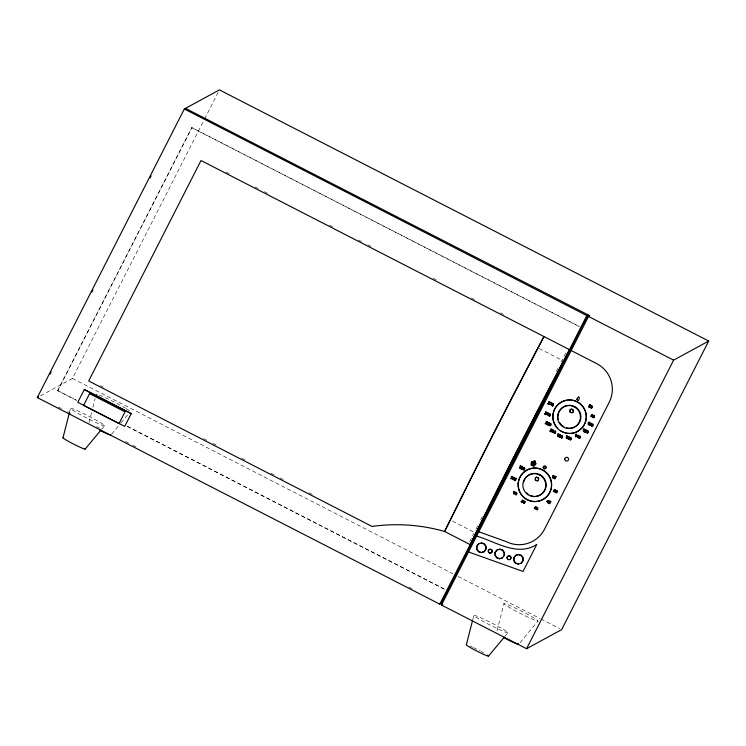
<?xml version="1.0" encoding="UTF-8"?>
<svg xmlns="http://www.w3.org/2000/svg" width="746" height="746" viewBox="0 0 746 746"><rect width="100%" height="100%" fill="white"/><g stroke="black" fill="none" stroke-linecap="round" stroke-linejoin="round"><path stroke-width="0.56" stroke-dasharray="3.73 2.8" d="M69.406 412.641L70.516 408.276M89.016 422.628L91.786 411.717M92.896 407.353L95.115 398.634M472.75 619.684L473.859 615.319M497.032 630.836L503.97 603.57M76.372 400.294L57.712 390.717L191.871 127.613L579.521 326.608M57.712 390.717L191.871 127.613M40.573 395.781L72.39 378.446L204.087 119.985M204.609 118.94L218.364 91.954M469.635 541.559L473.859 533.269M475.976 529.119L478.615 523.934M480.732 519.785L482.317 516.68M556.283 371.517L557.868 368.403M561.039 362.183L566.848 350.779M101.68 429.202L104.552 425.752A19.154 1.268 27 0 0 80.195 412.006A19.154 1.268 27 0 0 77.854 413.284A19.154 1.268 27 0 0 104.552 425.752M111.583 434.209L120.209 423.84M120.927 422.973L128.107 414.338M505.014 636.245L507.895 632.794A19.154 1.268 27 0 0 483.529 619.049A19.154 1.268 27 0 0 481.198 620.327A19.154 1.268 27 0 0 507.895 632.794M520.037 642.651L538.006 621.045A19.154 1.268 27 0 0 513.649 607.3A19.154 1.268 27 0 0 511.308 608.577A19.154 1.268 27 0 0 538.006 621.045M191.741 127.687L579.39 326.683M226.103 172.037L229.209 173.631M255.085 186.91L258.191 188.505M264.401 191.694L267.506 193.289M329.601 225.161L332.707 226.756M358.584 240.044L361.689 241.629M367.899 244.819L371.004 246.413M433.1 278.295L436.205 279.89M471.397 297.952L474.503 299.547M500.37 312.826L503.475 314.42M539.144 348.494L562.624 360.551M452.486 521.1L474.95 532.635M100.309 385.598L103.414 387.183M203.723 438.676L206.829 440.271M213.03 443.46L216.135 445.054M241.984 458.324L245.089 459.918M270.947 473.188L274.043 474.782M280.254 477.962L283.349 479.557M309.208 492.826L312.313 494.421M72.39 378.446L452.822 573.73M458.007 576.397L539.899 618.434M540.934 618.966L559.593 628.542M57.852 390.643L76.512 400.229M127.296 426.292L445.502 589.638M127.165 426.367L447.441 590.776M58.272 406.971L61.386 408.566M67.597 411.764L70.711 413.359M96.616 426.656L99.731 428.251M125.636 441.548L128.75 443.152M132.891 445.278L136.005 446.873M408.855 587.074L411.96 588.669M96.458 394.755A19.154 1.268 27 0 1 97.157 394.382M99.181 395.072A19.154 1.268 27 0 1 125.487 408.211M126.233 408.668A19.154 1.268 27 0 1 130.037 411.251M470.222 646.092A12.449 0.821 27 0 1 472.656 647.192M473.542 647.612A12.449 0.821 27 0 1 480.219 650.96M481.142 651.454A12.449 0.821 27 0 1 483.716 652.871"/><path stroke-width="1.12" d="M504.072 555.565L504.11 552.609L502.394 550.194L499.596 549.242M63.028 437.725L69.136 413.732M472.47 620.775L466.362 644.768A12.449 0.821 27 0 0 479.445 652.377A12.449 0.821 27 0 0 487.446 655.119M535.563 477.729L535.367 479.967L537.437 480.853M538.314 480.321L538.64 478.009L536.439 477.198M570.261 409.629L570.065 411.876L570.96 412.65M573.012 412.221L573.338 409.908L571.138 409.097M475.967 533.157L482.354 520.158A319.558 14.463 -62.8 0 1 556.609 374.427L563.65 361.073M439.786 604.167L586.822 315.605L587.969 314.971L447.572 590.701L440.933 603.542L439.786 604.167L37.3 397.562L184.337 108.991L185.484 108.366L589.806 315.772L588.519 316.472L441.492 605.043L526.583 648.722L561.663 629.605L708.7 341.034L219.417 89.884L185.614 108.301M50.085 374.1L51.138 372.021M91.87 292.096L92.924 290.026M150.039 177.921L151.102 175.842M131.268 413.657L124.722 426.404L77.78 402.299L84.317 389.552L131.268 413.657L84.317 389.552M526.583 648.722L673.61 360.15L708.7 341.034M478.736 543.787L476.974 546.156L476.946 549.112L478.652 551.527L480.517 552.161M497.05 549.97L495.297 552.338L495.26 555.294L496.976 557.71L499.773 558.661L502.59 557.784M521.072 563.258L522.825 560.889L522.862 557.933L521.146 555.518L518.349 554.567L515.533 555.444L513.78 557.812L513.742 560.768L515.458 563.183L518.256 564.135L521.342 563.118L523.095 560.75L523.133 557.784L521.417 555.378L518.619 554.427L515.803 555.304L514.05 557.672L514.013 560.628L515.728 563.043L518.526 563.995M85.156 449.083L100.962 430.069M488.49 656.116L504.296 637.112M571.268 409.022L570.121 409.703L569.925 411.941L572.135 412.752M571.995 412.827L573.142 412.146M536.57 477.123L535.423 477.804L535.236 480.042L537.297 480.928L538.444 480.247M37.3 397.562L38.447 396.937M569.468 349.65L201.019 160.521L88.69 380.982L372.04 526.443A175.459 174.89 61.4 0 1 444.616 531.478L470.148 544.58A323.391 14.64 -62.8 0 1 569.468 349.65L570.755 348.951M470.148 544.58L471.425 543.881M441.492 605.043L442.77 604.344L440.7 603.281M481.45 552.478L484.266 551.602L486.028 549.233L486.056 546.277L484.35 543.862L481.552 542.911L478.466 543.937L476.703 546.305L476.675 549.261L478.382 551.676L481.179 552.627L483.995 551.751L485.758 549.382L485.786 546.426L484.079 544.011L481.282 543.06M478.811 531.795L506.049 541.531A28.721 28.628 61.4 0 0 544.589 529.101L609.212 402.271A28.721 28.628 61.4 0 0 596.697 363.628L571.175 350.527M476.619 536.085C495.642 541.531 517.314 557.15 536.794 544.403L523.021 571.445L468.535 551.956M184.337 108.991L586.822 315.605M588.519 316.472L673.61 360.15M572.303 409.218L573.469 411.13M537.605 477.309L538.771 479.23M523.729 481.785A11.488 11.451 61.4 0 1 536.523 473.533A11.488 11.451 61.4 0 1 546.221 485.329A11.488 11.451 61.4 0 1 535.675 496.323M533.688 496.295A11.488 11.451 61.4 0 1 529.846 495.223M528.121 494.206A11.488 11.451 61.4 0 1 526.601 492.901M558.008 416.65A11.488 11.451 61.4 0 1 570.559 405.348A11.488 11.451 61.4 0 1 580.742 418.888A11.488 11.451 61.4 0 1 566.419 427.831M563.659 426.656A11.488 11.451 61.4 0 1 559.5 422.413M558.372 419.625A11.488 11.451 61.4 0 1 558.045 417.648M557.775 428.39A16.757 16.701 61.4 0 1 564.405 400.761A16.757 16.701 61.4 0 1 586.225 419.019A16.757 16.701 61.4 0 1 560.274 430.489M85.007 448.766A12.449 0.821 27 0 1 73.211 443.879A12.449 0.821 27 0 1 63.634 437.79M110.716 434.759A12.449 0.821 27 0 1 99.889 430.367M517.556 643.378A12.449 0.821 27 0 1 515.784 643.49A12.449 0.821 27 0 1 503.83 637.69M495.027 552.488L494.99 555.444L496.705 557.859L499.503 558.81L502.319 557.933L504.343 555.416L504.38 552.46L502.664 550.044L499.867 549.093L496.78 550.119L495.027 552.488M548.897 415.559C550.613 417.536 550.436 411.382 548.897 415.559M549.56 425.145C551.275 427.122 551.098 420.968 549.56 425.145M552.096 405.414C553.812 407.381 553.653 401.273 552.096 405.414M552.273 431.738C553.998 433.715 553.821 427.561 552.273 431.738M554.175 432.708C555.901 434.694 555.723 428.54 554.175 432.708M561.141 437.445C562.857 439.422 562.68 433.267 561.141 437.445M569.767 439.329C571.492 441.306 571.315 435.151 569.767 439.329M578.877 437.771C580.602 439.748 580.425 433.594 578.877 437.771M586.785 432.466C588.501 434.442 588.324 428.288 586.785 432.466M589.713 424.726C591.438 426.703 591.233 420.585 589.713 424.726M590.776 407.549C592.492 409.526 592.315 403.372 590.776 407.549M591.615 425.696C593.331 427.663 593.173 421.555 591.615 425.696M593.061 417.079C594.786 419.056 594.581 412.948 593.061 417.079M559.64 435.571C560.694 437.576 561.048 433.519 559.64 435.571M592.548 416.109C588.697 418.59 593.667 411.475 592.548 416.109M569.329 438.2C567.725 441.604 566.708 435.366 569.571 436.848C570.121 437.902 567.1 436.27 569.329 438.2M513.649 492.071L514.078 493.022L513.518 494.029L515.327 492.407L514.47 491.39L513.649 492.071M535.926 508.054L535.096 509.108L534.248 508.455L536.057 506.469L535.488 507.476L535.926 508.054M559.304 435.524L560.451 436.382A1.688 1.679 61.4 0 1 560.087 436.858C558.959 436.624 558.269 436.494 559.836 437.315C562.298 436.876 560.33 432.997 559.304 435.524M521.174 501.629C522.237 505.023 524.979 498.776 521.939 500.296L522.918 500.547L522.088 501.284L522.508 501.955L521.174 501.629M553.392 491.12C554.455 494.514 557.197 488.257 554.157 489.786L555.145 490.038L554.306 490.775L554.735 491.437L553.392 491.12M590.011 406.402C589.275 407.726 587.316 406.076 589.778 407.381A0.97 0.97 0 0 0 590.17 407.064C591.196 405.936 588.687 405.637 589.834 405.05L590.953 405.264L589.741 404.64L588.864 405.777L590.011 406.402M568.984 438.219C568.014 440.494 567.566 436.466 568.984 438.219M512.288 478.727C514.423 482.671 514.852 473.757 512.288 478.727M514.982 493.945C517.118 497.899 517.547 488.984 514.982 493.945M522.927 469.187C525.063 473.141 525.492 464.226 522.927 469.187M523.142 502.496C525.277 506.45 525.706 497.526 523.142 502.496M536.16 508.931C538.286 512.875 538.724 503.96 536.16 508.931M555.369 491.978C557.495 495.931 557.933 487.017 555.369 491.978M576.845 399.157C579.288 404.63 580.686 391.79 576.845 399.157M514.022 477.916C513.192 481.487 512.148 477.048 514.022 477.916M516.717 493.143C515.887 496.696 514.824 492.285 516.717 493.143M523.3 467.425L521.678 468.749L522.321 469.635C517.892 469.057 525.259 467.061 521.538 467.164L522.461 466.614L523.3 467.425M524.662 468.385C523.888 471.892 522.806 467.5 524.662 468.385M524.876 501.685C524.046 505.256 523.002 500.827 524.876 501.685M557.094 491.176C556.264 494.738 555.22 490.308 557.094 491.176M514.097 479.65C514.6 482.252 516.605 479.613 515.654 478.671L516.689 478.652L515.523 478.055L514.535 479.258L515.299 480.247L514.097 479.65M548.487 502.627C549 505.228 550.996 502.59 550.044 501.648L551.089 501.629L549.923 501.032L548.925 502.235L549.69 503.224L548.487 502.627M553.746 477.804C554.25 480.396 556.264 477.757 555.304 476.815L556.348 476.806L555.183 476.209L554.185 477.412L554.949 478.4L553.746 477.804M591.112 416.026C591.914 418.189 592.725 414.422 591.112 416.026M532.224 461.877L531.861 464.739L533.586 465.616L535.572 463.275L536.188 463.648L533.838 466.39L531.031 464.945L531.45 461.737L532.224 461.877M535.05 461.746L534.807 463.648L533.94 463.928L535.05 461.746M548.608 415.308C550.268 419.196 551.415 410.347 548.608 415.308M551.816 405.162C553.467 409.05 554.623 400.201 551.816 405.162M549.27 424.894C550.93 428.782 552.077 419.933 549.27 424.894M551.993 431.486C553.644 435.375 554.8 426.525 551.993 431.486M553.886 432.466C555.546 436.354 556.702 427.505 553.886 432.466M560.852 437.193C562.512 441.082 563.668 432.232 560.852 437.193M569.478 439.077C571.138 442.965 572.294 434.116 569.478 439.077M578.598 437.52C580.248 441.408 581.404 432.559 578.598 437.52M586.496 432.214C588.156 436.102 589.303 427.253 586.496 432.214M590.487 407.297C592.147 411.186 593.303 402.336 590.487 407.297M589.433 424.474C591.084 428.363 592.24 419.513 589.433 424.474M591.326 425.444C592.986 429.342 594.142 420.492 591.326 425.444M592.772 416.827C594.422 420.725 595.578 411.876 592.772 416.827M547.005 412.678L544.962 413.844L546.016 414.748L544.403 413.918L546.613 412.808L546.37 412.146L545.354 412.202L545.708 411.848L547.005 412.678M550.203 402.532L548.17 403.698L549.224 404.602L547.611 403.772L549.821 402.663L549.578 402.001L548.552 402.057L548.916 401.702L550.203 402.532M547.667 422.264L545.624 423.43L546.678 424.334L545.065 423.504L547.275 422.385L547.032 421.732L546.007 421.788L546.37 421.434L547.667 422.264M549.56 423.234L547.527 424.399L548.58 425.304L546.958 424.474L549.177 423.364L548.925 422.702L547.909 422.758L548.273 422.413L549.56 423.234M552.282 429.836L550.25 431.001L551.294 431.906L549.681 431.076L551.891 429.957L551.648 429.304L550.632 429.36L550.996 429.006L552.282 429.836M586.785 430.563L584.752 431.72L585.806 432.624L584.193 431.794L586.403 430.684L586.151 430.022L585.134 430.078L585.498 429.733L586.785 430.563M532.942 464.143C536.001 463.294 535.432 456.515 532.942 464.143M592.678 415.065L591.783 414.981L592.678 415.065M534.77 508.073L535.395 508.399L534.77 508.073M514.171 492.099L514.796 492.425L514.171 492.099M456.822 507.056L444.616 531.478A323.391 14.64 -62.8 0 1 543.946 336.549L531.087 361.316A319.558 14.463 -62.8 0 0 456.822 507.056M89.576 393.655L83.599 405.386L119.043 423.588L125.02 411.848L89.576 393.655M511.765 476.675L510.74 478.68L511.187 478.913L512.437 476.47L511.243 476.405L511.765 476.675M550.79 402.364L551.844 403.269C546.939 406.3 554.726 403.502 550.79 402.364M546.678 414.002L547.601 414.823C547.415 417.228 550.595 410.477 546.678 414.002M520.503 466.166L519.477 468.171L519.934 468.404L521.174 465.961L519.99 465.896L520.503 466.166M548.301 413.443L547.741 414.543L546.977 414.151L548.301 413.443M534.005 461.215L532.896 463.387L532.616 462.52L534.005 461.215M557.849 434.097C556.842 440.905 560.843 432.148 557.849 434.097M566.484 435.99C565.477 442.798 569.468 434.032 566.484 435.99M553.308 475.789L552.282 477.804L552.739 478.037L553.98 475.594L552.795 475.528L553.308 475.789M575.595 434.424C574.588 441.231 578.579 432.466 575.595 434.424M576.667 436.214L577.581 437.035C577.395 439.441 580.584 432.689 576.667 436.214M578.29 435.655L577.721 436.755L576.956 436.363L578.29 435.655M546.781 501.293L547.797 503.028L549.075 500.519L546.781 501.293M583.493 429.118C582.486 435.925 586.487 427.169 583.493 429.118M548.245 501.042L547.825 501.862L547.275 501.582L548.245 501.042M588.333 422.357C587.316 429.164 591.317 420.399 588.333 422.357M574.802 407.148L572.051 405.973A11.488 11.451 61.4 0 0 557.691 418.907A11.488 11.451 61.4 0 0 575.492 426.507A11.488 11.451 61.4 0 0 574.802 407.148M540.104 475.249L537.353 474.074A11.488 11.451 61.4 0 0 522.993 487.007A11.488 11.451 61.4 0 0 540.794 494.607A11.488 11.451 61.4 0 0 540.104 475.249M488.388 550.912A1.912 1.912 61.4 0 0 491.008 552.935A1.912 1.912 61.4 0 0 491.446 549.653A1.912 1.912 61.4 0 0 488.388 550.912M564.769 459.088A1.912 1.912 61.4 0 0 567.547 460.897A1.912 1.912 61.4 0 0 567.706 457.587A1.912 1.912 61.4 0 0 564.769 459.088M507.187 557.458A1.912 1.912 61.4 0 0 509.798 559.5A1.912 1.912 61.4 0 0 510.255 556.218A1.912 1.912 61.4 0 0 507.187 557.458M488.313 550.94A1.912 1.912 61.4 0 0 490.943 552.972A1.912 1.912 61.4 0 0 491.372 549.69A1.912 1.912 61.4 0 0 488.313 550.94M507.121 557.495A1.912 1.912 61.4 0 0 509.732 559.537A1.912 1.912 61.4 0 0 510.18 556.255A1.912 1.912 61.4 0 0 507.121 557.495M518.302 483.492A16.757 16.701 61.4 0 0 542.249 499.857A16.757 16.701 61.4 0 0 544.366 470.94A16.757 16.701 61.4 0 0 518.302 483.492M518.106 483.604A16.757 16.701 61.4 0 0 542.044 499.969A16.757 16.701 61.4 0 0 544.17 471.052A16.757 16.701 61.4 0 0 518.106 483.604M552.805 415.503A16.757 16.701 61.4 0 0 576.742 431.869A16.757 16.701 61.4 0 0 578.868 402.952A16.757 16.701 61.4 0 0 552.805 415.503M543.163 467.248A1.567 1.557 61.4 0 0 545.317 468.87A1.567 1.557 61.4 0 0 545.643 466.185A1.567 1.557 61.4 0 0 543.163 467.248M544.123 468.199A0.96 0.96 0 0 0 545.662 467.546A0.96 0.96 0 0 0 544.328 466.548A0.96 0.96 0 0 0 544.123 468.199"/></g></svg>
